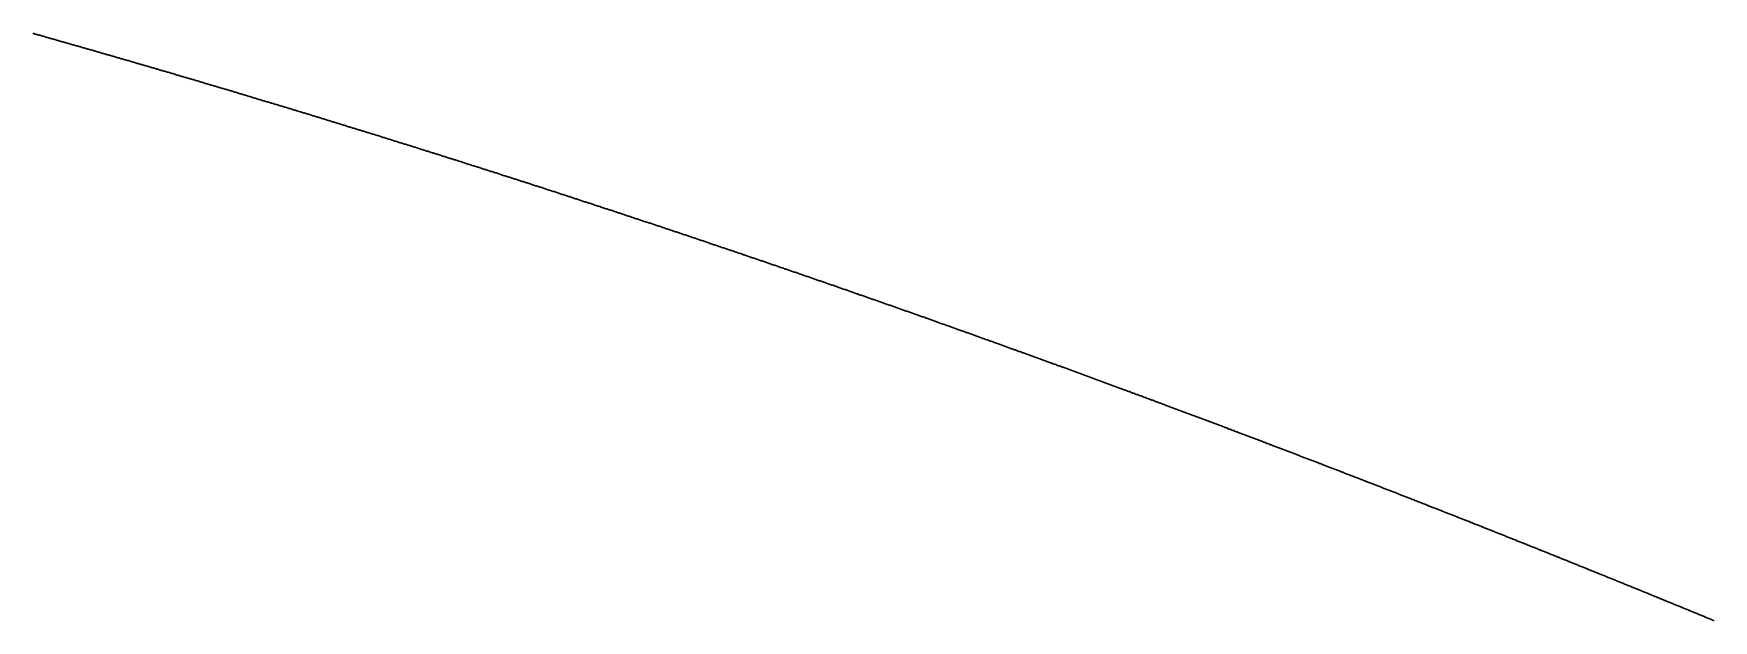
# Model space of a CAD drawing. Header units: metres. Extents: x 0 to 360, y 0 to 49.
# Drawn here: x 236.26 to 247.5, y 42.3 to 46.23 of the extents above; entities that cross this region are included whole.
import ezdxf

# ---------------------------------------------------------------- set-up
doc = ezdxf.new("R2010")
doc.units = ezdxf.units.M

msp = doc.modelspace()

# ---------------------------------------------------------------- linework, layer by layer
for p in [(236.257, 46.228), (236.263, 46.227), (236.269, 46.225), (236.275, 46.223), (236.281, 46.222), (236.287, 46.22), (236.293, 46.218), (236.299, 46.217), (236.305, 46.215), (236.311, 46.213), (236.317, 46.212), (236.323, 46.21), (236.328, 46.208), (236.334, 46.206), (236.34, 46.205), (236.346, 46.203), (236.352, 46.201), (236.358, 46.2), (236.364, 46.198), (236.37, 46.196), (236.376, 46.195), (236.382, 46.193), (236.388, 46.191), (236.394, 46.19), (236.4, 46.188), (236.406, 46.186), (236.411, 46.185), (236.417, 46.183), (236.423, 46.181), (236.429, 46.18), (236.435, 46.178), (236.441, 46.176), (236.447, 46.174), (236.453, 46.173), (236.459, 46.171), (236.465, 46.169), (236.471, 46.168), (236.477, 46.166), (236.483, 46.164), (236.489, 46.163), (236.494, 46.161), (236.5, 46.159), (236.506, 46.158), (236.512, 46.156), (236.518, 46.154), (236.524, 46.152), (236.53, 46.151), (236.536, 46.149), (236.542, 46.147), (236.548, 46.146), (236.554, 46.144), (236.56, 46.142), (236.566, 46.141), (236.572, 46.139), (236.578, 46.137), (236.583, 46.136), (236.589, 46.134), (236.595, 46.132), (236.601, 46.13), (236.607, 46.129), (236.613, 46.127), (236.619, 46.125), (236.625, 46.124), (236.631, 46.122), (236.637, 46.12), (236.643, 46.119), (236.649, 46.117), (236.655, 46.115), (236.661, 46.113), (236.666, 46.112), (236.672, 46.11), (236.678, 46.108), (236.684, 46.107), (236.69, 46.105), (236.696, 46.103), (236.702, 46.101), (236.708, 46.1), (236.714, 46.098), (236.72, 46.096), (236.726, 46.095), (236.732, 46.093), (236.738, 46.091), (236.744, 46.089), (236.75, 46.088), (236.755, 46.086), (236.761, 46.084), (236.767, 46.083), (236.773, 46.081), (236.779, 46.079), (236.785, 46.077), (236.791, 46.076), (236.797, 46.074), (236.803, 46.072), (236.809, 46.071), (236.815, 46.069), (236.821, 46.067), (236.827, 46.065), (236.833, 46.064), (236.839, 46.062), (236.844, 46.06), (236.85, 46.059), (236.856, 46.057), (236.862, 46.055), (236.868, 46.053), (236.874, 46.052), (236.88, 46.05), (236.886, 46.048), (236.892, 46.047), (236.898, 46.045), (236.904, 46.043), (236.91, 46.041), (236.916, 46.04), (236.922, 46.038), (236.928, 46.036), (236.933, 46.034), (236.939, 46.033), (236.945, 46.031), (236.951, 46.029), (236.957, 46.028), (236.963, 46.026), (236.969, 46.024), (236.975, 46.022), (236.981, 46.021), (236.987, 46.019), (236.993, 46.017), (236.999, 46.015), (237.005, 46.014), (237.011, 46.012), (237.017, 46.01), (237.022, 46.009), (237.028, 46.007), (237.034, 46.005), (237.04, 46.003), (237.046, 46.002), (237.052, 46), (237.058, 45.998), (237.064, 45.996), (237.07, 45.995), (237.076, 45.993), (237.082, 45.991), (237.088, 45.989), (237.094, 45.988), (237.1, 45.986), (237.106, 45.984), (237.111, 45.982), (237.117, 45.981), (237.123, 45.979), (237.129, 45.977), (237.135, 45.976), (237.141, 45.974), (237.147, 45.972), (237.153, 45.97), (237.159, 45.969), (237.165, 45.967), (237.171, 45.965), (237.177, 45.963), (237.183, 45.962), (237.189, 45.96), (237.195, 45.958), (237.201, 45.956), (237.206, 45.955), (237.212, 45.953), (237.218, 45.951), (237.224, 45.949), (237.23, 45.948), (237.236, 45.946), (237.242, 45.944), (237.248, 45.942), (237.254, 45.941), (237.26, 45.939), (237.266, 45.937), (237.272, 45.935), (237.278, 45.934), (237.284, 45.932), (237.29, 45.93), (237.296, 45.928), (237.301, 45.927), (237.307, 45.925), (237.313, 45.923), (237.319, 45.921), (237.325, 45.92), (237.331, 45.918), (237.337, 45.916), (237.343, 45.914), (237.349, 45.913), (237.355, 45.911), (237.361, 45.909), (237.367, 45.907), (237.373, 45.906), (237.379, 45.904), (237.385, 45.902), (237.391, 45.9), (237.396, 45.898), (237.402, 45.897), (237.408, 45.895), (237.414, 45.893), (237.42, 45.891), (237.426, 45.89), (237.432, 45.888), (237.438, 45.886), (237.444, 45.884), (237.45, 45.883), (237.456, 45.881), (237.462, 45.879), (237.468, 45.877), (237.474, 45.876), (237.48, 45.874), (237.486, 45.872), (237.492, 45.87), (237.497, 45.868), (237.503, 45.867), (237.509, 45.865), (237.515, 45.863), (237.521, 45.861), (237.527, 45.86), (237.533, 45.858), (237.539, 45.856), (237.545, 45.854), (237.551, 45.853), (237.557, 45.851), (237.563, 45.849), (237.569, 45.847), (237.575, 45.845), (237.581, 45.844), (237.587, 45.842), (237.592, 45.84), (237.598, 45.838), (237.604, 45.837), (237.61, 45.835), (237.616, 45.833), (237.622, 45.831), (237.628, 45.829), (237.634, 45.828), (237.64, 45.826), (237.646, 45.824), (237.652, 45.822), (237.658, 45.821), (237.664, 45.819), (237.67, 45.817), (237.676, 45.815), (237.682, 45.813), (237.688, 45.812), (237.693, 45.81), (237.699, 45.808), (237.705, 45.806), (237.711, 45.805), (237.717, 45.803), (237.723, 45.801), (237.729, 45.799), (237.735, 45.797), (237.741, 45.796), (237.747, 45.794), (237.753, 45.792), (237.759, 45.79), (237.765, 45.788), (237.771, 45.787), (237.777, 45.785), (237.783, 45.783), (237.789, 45.781), (237.794, 45.779), (237.8, 45.778), (237.806, 45.776), (237.812, 45.774), (237.818, 45.772), (237.824, 45.771), (237.83, 45.769), (237.836, 45.767), (237.842, 45.765), (237.848, 45.763), (237.854, 45.762), (237.86, 45.76), (237.866, 45.758), (237.872, 45.756), (237.878, 45.754), (237.884, 45.753), (237.89, 45.751), (237.896, 45.749), (237.901, 45.747), (237.907, 45.745), (237.913, 45.744), (237.919, 45.742), (237.925, 45.74), (237.931, 45.738), (237.937, 45.736), (237.943, 45.735), (237.949, 45.733), (237.955, 45.731), (237.961, 45.729), (237.967, 45.727), (237.973, 45.726), (237.979, 45.724), (237.985, 45.722), (237.991, 45.72), (237.997, 45.718), (238.003, 45.716), (238.008, 45.715), (238.014, 45.713), (238.02, 45.711), (238.026, 45.709), (238.032, 45.707), (238.038, 45.706), (238.044, 45.704), (238.05, 45.702), (238.056, 45.7), (238.062, 45.698), (238.068, 45.697), (238.074, 45.695), (238.08, 45.693), (238.086, 45.691), (238.092, 45.689), (238.098, 45.688), (238.104, 45.686), (238.11, 45.684), (238.115, 45.682), (238.121, 45.68), (238.127, 45.678), (238.133, 45.677), (238.139, 45.675), (238.145, 45.673), (238.151, 45.671), (238.157, 45.669), (238.163, 45.668), (238.169, 45.666), (238.175, 45.664), (238.181, 45.662), (238.187, 45.66), (238.193, 45.658), (238.199, 45.657), (238.205, 45.655), (238.211, 45.653), (238.217, 45.651), (238.223, 45.649), (238.228, 45.647), (238.234, 45.646), (238.24, 45.644), (238.246, 45.642), (238.252, 45.64), (238.258, 45.638), (238.264, 45.637), (238.27, 45.635), (238.276, 45.633), (238.282, 45.631), (238.288, 45.629), (238.294, 45.627), (238.3, 45.626), (238.306, 45.624), (238.312, 45.622), (238.318, 45.62), (238.324, 45.618), (238.33, 45.616), (238.336, 45.615), (238.342, 45.613), (238.347, 45.611), (238.353, 45.609), (238.359, 45.607), (238.365, 45.605), (238.371, 45.604), (238.377, 45.602), (238.383, 45.6), (238.389, 45.598), (238.395, 45.596), (238.401, 45.594), (238.407, 45.593), (238.413, 45.591), (238.419, 45.589), (238.425, 45.587), (238.431, 45.585), (238.437, 45.583), (238.443, 45.582), (238.449, 45.58), (238.455, 45.578), (238.46, 45.576), (238.466, 45.574), (238.472, 45.572), (238.478, 45.57), (238.484, 45.569), (238.49, 45.567), (238.496, 45.565), (238.502, 45.563), (238.508, 45.561), (238.514, 45.559), (238.52, 45.558), (238.526, 45.556), (238.532, 45.554), (238.538, 45.552), (238.544, 45.55), (238.55, 45.548), (238.556, 45.546), (238.562, 45.545), (238.568, 45.543), (238.574, 45.541), (238.58, 45.539), (238.585, 45.537), (238.591, 45.535), (238.597, 45.533), (238.603, 45.532), (238.609, 45.53), (238.615, 45.528), (238.621, 45.526), (238.627, 45.524), (238.633, 45.522), (238.639, 45.521), (238.645, 45.519), (238.651, 45.517), (238.657, 45.515), (238.663, 45.513), (238.669, 45.511), (238.675, 45.509), (238.681, 45.508), (238.687, 45.506), (238.693, 45.504), (238.699, 45.502), (238.705, 45.5), (238.71, 45.498), (238.716, 45.496), (238.722, 45.494), (238.728, 45.493), (238.734, 45.491), (238.74, 45.489), (238.746, 45.487), (238.752, 45.485), (238.758, 45.483), (238.764, 45.481), (238.77, 45.48), (238.776, 45.478), (238.782, 45.476), (238.788, 45.474), (238.794, 45.472), (238.8, 45.47), (238.806, 45.468), (238.812, 45.467), (238.818, 45.465), (238.824, 45.463), (238.83, 45.461), (238.835, 45.459), (238.841, 45.457), (238.847, 45.455), (238.853, 45.453), (238.859, 45.452), (238.865, 45.45), (238.871, 45.448), (238.877, 45.446), (238.883, 45.444), (238.889, 45.442), (238.895, 45.44), (238.901, 45.438), (238.907, 45.437), (238.913, 45.435), (238.919, 45.433), (238.925, 45.431), (238.931, 45.429), (238.937, 45.427), (238.943, 45.425), (238.949, 45.423), (238.955, 45.422), (238.961, 45.42), (238.966, 45.418), (238.972, 45.416), (238.978, 45.414), (238.984, 45.412), (238.99, 45.41), (238.996, 45.408), (239.002, 45.406), (239.008, 45.405), (239.014, 45.403), (239.02, 45.401), (239.026, 45.399), (239.032, 45.397), (239.038, 45.395), (239.044, 45.393), (239.05, 45.391), (239.056, 45.39), (239.062, 45.388), (239.068, 45.386), (239.074, 45.384), (239.08, 45.382), (239.086, 45.38), (239.092, 45.378), (239.098, 45.376), (239.103, 45.374), (239.109, 45.373), (239.115, 45.371), (239.121, 45.369), (239.127, 45.367), (239.133, 45.365), (239.139, 45.363), (239.145, 45.361), (239.151, 45.359), (239.157, 45.357), (239.163, 45.355), (239.169, 45.354), (239.175, 45.352), (239.181, 45.35), (239.187, 45.348), (239.193, 45.346), (239.199, 45.344), (239.205, 45.342), (239.211, 45.34), (239.217, 45.338), (239.223, 45.337), (239.229, 45.335), (239.235, 45.333), (239.24, 45.331), (239.246, 45.329), (239.252, 45.327), (239.258, 45.325), (239.264, 45.323), (239.27, 45.321), (239.276, 45.319), (239.282, 45.318), (239.288, 45.316), (239.294, 45.314), (239.3, 45.312), (239.306, 45.31), (239.312, 45.308), (239.318, 45.306), (239.324, 45.304), (239.33, 45.302), (239.336, 45.3), (239.342, 45.298), (239.348, 45.297), (239.354, 45.295), (239.36, 45.293), (239.366, 45.291), (239.372, 45.289), (239.378, 45.287), (239.384, 45.285), (239.389, 45.283), (239.395, 45.281), (239.401, 45.279), (239.407, 45.277), (239.413, 45.276), (239.419, 45.274), (239.425, 45.272), (239.431, 45.27), (239.437, 45.268), (239.443, 45.266), (239.449, 45.264), (239.455, 45.262), (239.461, 45.26), (239.467, 45.258), (239.473, 45.256), (239.479, 45.254), (239.485, 45.253), (239.491, 45.251), (239.497, 45.249), (239.503, 45.247), (239.509, 45.245), (239.515, 45.243), (239.521, 45.241), (239.527, 45.239), (239.533, 45.237), (239.538, 45.235), (239.544, 45.233), (239.55, 45.231), (239.556, 45.229), (239.562, 45.228), (239.568, 45.226), (239.574, 45.224), (239.58, 45.222), (239.586, 45.22), (239.592, 45.218), (239.598, 45.216), (239.604, 45.214), (239.61, 45.212), (239.616, 45.21), (239.622, 45.208), (239.628, 45.206), (239.634, 45.204), (239.64, 45.202), (239.646, 45.201), (239.652, 45.199), (239.658, 45.197), (239.664, 45.195), (239.67, 45.193), (239.676, 45.191), (239.682, 45.189), (239.688, 45.187), (239.694, 45.185), (239.699, 45.183), (239.705, 45.181), (239.711, 45.179), (239.717, 45.177), (239.723, 45.175), (239.729, 45.173), (239.735, 45.171), (239.741, 45.17), (239.747, 45.168), (239.753, 45.166), (239.759, 45.164), (239.765, 45.162), (239.771, 45.16), (239.777, 45.158), (239.783, 45.156), (239.789, 45.154), (239.795, 45.152), (239.801, 45.15), (239.807, 45.148), (239.813, 45.146), (239.819, 45.144), (239.825, 45.142), (239.831, 45.14), (239.837, 45.138), (239.843, 45.137), (239.849, 45.135), (239.855, 45.133), (239.861, 45.131), (239.867, 45.129), (239.872, 45.127), (239.878, 45.125), (239.884, 45.123), (239.89, 45.121), (239.896, 45.119), (239.902, 45.117), (239.908, 45.115), (239.914, 45.113), (239.92, 45.111), (239.926, 45.109), (239.932, 45.107), (239.938, 45.105), (239.944, 45.103), (239.95, 45.101), (239.956, 45.099), (239.962, 45.098), (239.968, 45.096), (239.974, 45.094), (239.98, 45.092), (239.986, 45.09), (239.992, 45.088), (239.998, 45.086), (240.004, 45.084), (240.01, 45.082), (240.016, 45.08), (240.022, 45.078), (240.028, 45.076), (240.034, 45.074), (240.04, 45.072), (240.046, 45.07), (240.051, 45.068), (240.057, 45.066), (240.063, 45.064), (240.069, 45.062), (240.075, 45.06), (240.081, 45.058), (240.087, 45.056), (240.093, 45.054), (240.099, 45.052), (240.105, 45.05), (240.111, 45.048), (240.117, 45.047), (240.123, 45.045), (240.129, 45.043), (240.135, 45.041), (240.141, 45.039), (240.147, 45.037), (240.153, 45.035), (240.159, 45.033), (240.165, 45.031), (240.171, 45.029), (240.177, 45.027), (240.183, 45.025), (240.189, 45.023), (240.195, 45.021), (240.201, 45.019), (240.207, 45.017), (240.213, 45.015), (240.219, 45.013), (240.225, 45.011), (240.231, 45.009), (240.237, 45.007), (240.243, 45.005), (240.248, 45.003), (240.254, 45.001), (240.26, 44.999), (240.266, 44.997), (240.272, 44.995), (240.278, 44.993), (240.284, 44.991), (240.29, 44.989), (240.296, 44.987), (240.302, 44.985), (240.308, 44.983), (240.314, 44.981), (240.32, 44.979), (240.326, 44.977), (240.332, 44.975), (240.338, 44.973), (240.344, 44.971), (240.35, 44.969), (240.356, 44.967), (240.362, 44.966), (240.368, 44.964), (240.374, 44.962), (240.38, 44.96), (240.386, 44.958), (240.392, 44.956), (240.398, 44.954), (240.404, 44.952), (240.41, 44.95), (240.416, 44.948), (240.422, 44.946), (240.428, 44.944), (240.434, 44.942), (240.44, 44.94), (240.446, 44.938), (240.452, 44.936), (240.457, 44.934), (240.463, 44.932), (240.469, 44.93), (240.475, 44.928), (240.481, 44.926), (240.487, 44.924), (240.493, 44.922), (240.499, 44.92), (240.505, 44.918), (240.511, 44.916), (240.517, 44.914), (240.523, 44.912), (240.529, 44.91), (240.535, 44.908), (240.541, 44.906), (240.547, 44.904), (240.553, 44.902), (240.559, 44.9), (240.565, 44.898), (240.571, 44.896), (240.577, 44.894), (240.583, 44.892), (240.589, 44.89), (240.595, 44.888), (240.601, 44.886), (240.607, 44.884), (240.613, 44.882), (240.619, 44.88), (240.625, 44.878), (240.631, 44.876), (240.637, 44.874), (240.643, 44.872), (240.649, 44.87), (240.655, 44.868), (240.661, 44.866), (240.667, 44.864), (240.673, 44.862), (240.679, 44.86), (240.684, 44.858), (240.69, 44.856), (240.696, 44.854), (240.702, 44.852), (240.708, 44.85), (240.714, 44.848), (240.72, 44.846), (240.726, 44.844), (240.732, 44.842), (240.738, 44.84), (240.744, 44.838), (240.75, 44.836), (240.756, 44.834), (240.762, 44.831), (240.768, 44.829), (240.774, 44.827), (240.78, 44.825), (240.786, 44.823), (240.792, 44.821), (240.798, 44.819), (240.804, 44.817), (240.81, 44.815), (240.816, 44.813), (240.822, 44.811), (240.828, 44.809), (240.834, 44.807), (240.84, 44.805), (240.846, 44.803), (240.852, 44.801), (240.858, 44.799), (240.864, 44.797), (240.87, 44.795), (240.876, 44.793), (240.882, 44.791), (240.888, 44.789), (240.894, 44.787), (240.9, 44.785), (240.906, 44.783), (240.912, 44.781), (240.918, 44.779), (240.924, 44.777), (240.93, 44.775), (240.936, 44.773), (240.941, 44.771), (240.947, 44.769), (240.953, 44.767), (240.959, 44.765), (240.965, 44.763), (240.971, 44.761), (240.977, 44.759), (240.983, 44.757), (240.989, 44.755), (240.995, 44.753), (241.001, 44.751), (241.007, 44.748), (241.013, 44.746), (241.019, 44.744), (241.025, 44.742), (241.031, 44.74), (241.037, 44.738), (241.043, 44.736), (241.049, 44.734), (241.055, 44.732), (241.061, 44.73), (241.067, 44.728), (241.073, 44.726), (241.079, 44.724), (241.085, 44.722), (241.091, 44.72), (241.097, 44.718), (241.103, 44.716), (241.109, 44.714), (241.115, 44.712), (241.121, 44.71), (241.127, 44.708), (241.133, 44.706), (241.139, 44.704), (241.145, 44.702), (241.151, 44.7), (241.157, 44.698), (241.163, 44.695), (241.169, 44.693), (241.175, 44.691), (241.181, 44.689), (241.187, 44.687), (241.193, 44.685), (241.199, 44.683), (241.205, 44.681), (241.211, 44.679), (241.217, 44.677), (241.223, 44.675), (241.229, 44.673), (241.235, 44.671), (241.24, 44.669), (241.246, 44.667), (241.252, 44.665), (241.258, 44.663), (241.264, 44.661), (241.27, 44.659), (241.276, 44.657), (241.282, 44.654), (241.288, 44.652), (241.294, 44.65), (241.3, 44.648), (241.306, 44.646), (241.312, 44.644), (241.318, 44.642), (241.324, 44.64), (241.33, 44.638), (241.336, 44.636), (241.342, 44.634), (241.348, 44.632), (241.354, 44.63), (241.36, 44.628), (241.366, 44.626), (241.372, 44.624), (241.378, 44.622), (241.384, 44.619), (241.39, 44.617), (241.396, 44.615), (241.402, 44.613), (241.408, 44.611), (241.414, 44.609), (241.42, 44.607), (241.426, 44.605), (241.432, 44.603), (241.438, 44.601), (241.444, 44.599), (241.45, 44.597), (241.456, 44.595), (241.462, 44.593), (241.468, 44.591), (241.474, 44.589), (241.48, 44.586), (241.486, 44.584), (241.492, 44.582), (241.498, 44.58), (241.504, 44.578), (241.51, 44.576), (241.516, 44.574), (241.522, 44.572), (241.528, 44.57), (241.534, 44.568), (241.54, 44.566), (241.546, 44.564), (241.552, 44.562), (241.558, 44.56), (241.564, 44.557), (241.57, 44.555), (241.576, 44.553), (241.582, 44.551), (241.588, 44.549), (241.594, 44.547), (241.6, 44.545), (241.606, 44.543), (241.612, 44.541), (241.618, 44.539), (241.624, 44.537), (241.63, 44.535), (241.635, 44.533), (241.641, 44.53), (241.647, 44.528), (241.653, 44.526), (241.659, 44.524), (241.665, 44.522), (241.671, 44.52), (241.677, 44.518), (241.683, 44.516), (241.689, 44.514), (241.695, 44.512), (241.701, 44.51), (241.707, 44.508), (241.713, 44.505), (241.719, 44.503), (241.725, 44.501), (241.731, 44.499), (241.737, 44.497), (241.743, 44.495), (241.749, 44.493), (241.755, 44.491), (241.761, 44.489), (241.767, 44.487), (241.773, 44.485), (241.779, 44.482), (241.785, 44.48), (241.791, 44.478), (241.797, 44.476), (241.803, 44.474), (241.809, 44.472), (241.815, 44.47), (241.821, 44.468), (241.827, 44.466), (241.833, 44.464), (241.839, 44.462), (241.845, 44.459), (241.851, 44.457), (241.857, 44.455), (241.863, 44.453), (241.869, 44.451), (241.875, 44.449), (241.881, 44.447), (241.887, 44.445), (241.893, 44.443), (241.899, 44.441), (241.905, 44.438), (241.911, 44.436), (241.917, 44.434), (241.923, 44.432), (241.929, 44.43), (241.935, 44.428), (241.941, 44.426), (241.947, 44.424), (241.953, 44.422), (241.959, 44.42), (241.965, 44.417), (241.971, 44.415), (241.977, 44.413), (241.983, 44.411), (241.989, 44.409), (241.995, 44.407), (242.001, 44.405), (242.007, 44.403), (242.013, 44.401), (242.019, 44.398), (242.025, 44.396), (242.031, 44.394), (242.037, 44.392), (242.043, 44.39), (242.049, 44.388), (242.055, 44.386), (242.061, 44.384), (242.067, 44.382), (242.073, 44.379), (242.079, 44.377), (242.085, 44.375), (242.091, 44.373), (242.097, 44.371), (242.103, 44.369), (242.109, 44.367), (242.115, 44.365), (242.121, 44.363), (242.127, 44.36), (242.133, 44.358), (242.139, 44.356), (242.145, 44.354), (242.151, 44.352), (242.157, 44.35), (242.163, 44.348), (242.169, 44.346), (242.175, 44.343), (242.181, 44.341), (242.187, 44.339), (242.193, 44.337), (242.199, 44.335), (242.205, 44.333), (242.211, 44.331), (242.217, 44.329), (242.223, 44.327), (242.229, 44.324), (242.235, 44.322), (242.241, 44.32), (242.247, 44.318), (242.253, 44.316), (242.259, 44.314), (242.265, 44.312), (242.271, 44.309), (242.277, 44.307), (242.283, 44.305), (242.289, 44.303), (242.295, 44.301), (242.301, 44.299), (242.307, 44.297), (242.313, 44.295), (242.319, 44.292), (242.325, 44.29), (242.33, 44.288), (242.336, 44.286), (242.342, 44.284), (242.348, 44.282), (242.354, 44.28), (242.36, 44.278), (242.366, 44.275), (242.372, 44.273), (242.378, 44.271), (242.384, 44.269), (242.39, 44.267), (242.396, 44.265), (242.402, 44.263), (242.408, 44.26), (242.414, 44.258), (242.42, 44.256), (242.426, 44.254), (242.432, 44.252), (242.438, 44.25), (242.444, 44.248), (242.45, 44.245), (242.456, 44.243), (242.462, 44.241), (242.468, 44.239), (242.474, 44.237), (242.48, 44.235), (242.486, 44.233), (242.492, 44.23), (242.498, 44.228), (242.504, 44.226), (242.51, 44.224), (242.516, 44.222), (242.522, 44.22), (242.528, 44.218), (242.534, 44.215), (242.54, 44.213), (242.546, 44.211), (242.552, 44.209), (242.558, 44.207), (242.564, 44.205), (242.57, 44.203), (242.576, 44.2), (242.582, 44.198), (242.588, 44.196), (242.594, 44.194), (242.6, 44.192), (242.606, 44.19), (242.612, 44.188), (242.618, 44.185), (242.624, 44.183), (242.63, 44.181), (242.636, 44.179), (242.642, 44.177), (242.648, 44.175), (242.654, 44.172), (242.66, 44.17), (242.666, 44.168), (242.672, 44.166), (242.678, 44.164), (242.684, 44.162), (242.69, 44.159), (242.696, 44.157), (242.702, 44.155), (242.708, 44.153), (242.714, 44.151), (242.72, 44.149), (242.726, 44.147), (242.732, 44.144), (242.738, 44.142), (242.744, 44.14), (242.75, 44.138), (242.756, 44.136), (242.762, 44.134), (242.768, 44.131), (242.774, 44.129), (242.78, 44.127), (242.786, 44.125), (242.792, 44.123), (242.798, 44.121), (242.804, 44.118), (242.81, 44.116), (242.816, 44.114), (242.822, 44.112), (242.828, 44.11), (242.834, 44.108), (242.84, 44.105), (242.846, 44.103), (242.852, 44.101), (242.858, 44.099), (242.864, 44.097), (242.87, 44.095), (242.876, 44.092), (242.882, 44.09), (242.888, 44.088), (242.894, 44.086), (242.9, 44.084), (242.906, 44.081), (242.912, 44.079), (242.918, 44.077), (242.924, 44.075), (242.93, 44.073), (242.936, 44.071), (242.942, 44.068), (242.948, 44.066), (242.954, 44.064), (242.96, 44.062), (242.966, 44.06), (242.973, 44.058), (242.979, 44.055), (242.985, 44.053), (242.991, 44.051), (242.997, 44.049), (243.003, 44.047), (243.009, 44.044), (243.015, 44.042), (243.021, 44.04), (243.027, 44.038), (243.033, 44.036), (243.039, 44.034), (243.045, 44.031), (243.051, 44.029), (243.057, 44.027), (243.063, 44.025), (243.069, 44.023), (243.075, 44.02), (243.081, 44.018), (243.087, 44.016), (243.093, 44.014), (243.099, 44.012), (243.105, 44.009), (243.111, 44.007), (243.117, 44.005), (243.123, 44.003), (243.129, 44.001), (243.135, 43.999), (243.141, 43.996), (243.147, 43.994), (243.153, 43.992), (243.159, 43.99), (243.165, 43.988), (243.171, 43.985), (243.177, 43.983), (243.183, 43.981), (243.189, 43.979), (243.195, 43.977), (243.201, 43.974), (243.207, 43.972), (243.213, 43.97), (243.219, 43.968), (243.225, 43.966), (243.231, 43.963), (243.237, 43.961), (243.243, 43.959), (243.249, 43.957), (243.255, 43.955), (243.261, 43.952), (243.267, 43.95), (243.273, 43.948), (243.279, 43.946), (243.285, 43.944), (243.291, 43.941), (243.297, 43.939), (243.303, 43.937), (243.309, 43.935), (243.315, 43.933), (243.321, 43.93), (243.327, 43.928), (243.333, 43.926), (243.339, 43.924), (243.345, 43.922), (243.351, 43.919), (243.357, 43.917), (243.363, 43.915), (243.369, 43.913), (243.375, 43.911), (243.381, 43.908), (243.387, 43.906), (243.393, 43.904), (243.399, 43.902), (243.405, 43.899), (243.411, 43.897), (243.417, 43.895), (243.423, 43.893), (243.429, 43.891), (243.435, 43.888), (243.441, 43.886), (243.447, 43.884), (243.453, 43.882), (243.459, 43.88), (243.465, 43.877), (243.471, 43.875), (243.477, 43.873), (243.483, 43.871), (243.489, 43.868), (243.495, 43.866), (243.501, 43.864), (243.507, 43.862), (243.513, 43.86), (243.519, 43.857), (243.525, 43.855), (243.531, 43.853), (243.537, 43.851), (243.543, 43.849), (243.549, 43.846), (243.555, 43.844), (243.561, 43.842), (243.567, 43.84), (243.573, 43.837), (243.579, 43.835), (243.585, 43.833), (243.591, 43.831), (243.597, 43.829), (243.603, 43.826), (243.609, 43.824), (243.615, 43.822), (243.621, 43.82), (243.627, 43.817), (243.633, 43.815), (243.639, 43.813), (243.646, 43.811), (243.652, 43.808), (243.658, 43.806), (243.664, 43.804), (243.67, 43.802), (243.676, 43.8), (243.682, 43.797), (243.688, 43.795), (243.694, 43.793), (243.7, 43.791), (243.706, 43.788), (243.712, 43.786), (243.718, 43.784), (243.724, 43.782), (243.73, 43.779), (243.736, 43.777), (243.742, 43.775), (243.748, 43.773), (243.754, 43.771), (243.76, 43.768), (243.766, 43.766), (243.772, 43.764), (243.778, 43.762), (243.784, 43.759), (243.79, 43.757), (243.796, 43.755), (243.802, 43.753), (243.808, 43.75), (243.814, 43.748), (243.82, 43.746), (243.826, 43.744), (243.832, 43.741), (243.838, 43.739), (243.844, 43.737), (243.85, 43.735), (243.856, 43.732), (243.862, 43.73), (243.868, 43.728), (243.874, 43.726), (243.88, 43.723), (243.886, 43.721), (243.892, 43.719), (243.898, 43.717), (243.904, 43.714), (243.91, 43.712), (243.916, 43.71), (243.922, 43.708), (243.928, 43.705), (243.934, 43.703), (243.94, 43.701), (243.946, 43.699), (243.952, 43.696), (243.958, 43.694), (243.964, 43.692), (243.97, 43.69), (243.976, 43.687), (243.982, 43.685), (243.988, 43.683), (243.994, 43.681), (244, 43.678), (244.006, 43.676), (244.012, 43.674), (244.018, 43.672), (244.024, 43.669), (244.031, 43.667), (244.037, 43.665), (244.043, 43.663), (244.049, 43.66), (244.055, 43.658), (244.061, 43.656), (244.067, 43.654), (244.073, 43.651), (244.079, 43.649), (244.085, 43.647), (244.091, 43.645), (244.097, 43.642), (244.103, 43.64), (244.109, 43.638), (244.115, 43.636), (244.121, 43.633), (244.127, 43.631), (244.133, 43.629), (244.139, 43.626), (244.145, 43.624), (244.151, 43.622), (244.157, 43.62), (244.163, 43.617), (244.169, 43.615), (244.175, 43.613), (244.181, 43.611), (244.187, 43.608), (244.193, 43.606), (244.199, 43.604), (244.205, 43.602), (244.211, 43.599), (244.217, 43.597), (244.223, 43.595), (244.229, 43.592), (244.235, 43.59), (244.241, 43.588), (244.247, 43.586), (244.253, 43.583), (244.259, 43.581), (244.265, 43.579), (244.271, 43.577), (244.277, 43.574), (244.283, 43.572), (244.289, 43.57), (244.295, 43.567), (244.301, 43.565), (244.307, 43.563), (244.313, 43.561), (244.32, 43.558), (244.326, 43.556), (244.332, 43.554), (244.338, 43.551), (244.344, 43.549), (244.35, 43.547), (244.356, 43.545), (244.362, 43.542), (244.368, 43.54), (244.374, 43.538), (244.38, 43.536), (244.386, 43.533), (244.392, 43.531), (244.398, 43.529), (244.404, 43.526), (244.41, 43.524), (244.416, 43.522), (244.422, 43.52), (244.428, 43.517), (244.434, 43.515), (244.44, 43.513), (244.446, 43.51), (244.452, 43.508), (244.458, 43.506), (244.464, 43.504), (244.47, 43.501), (244.476, 43.499), (244.482, 43.497), (244.488, 43.494), (244.494, 43.492), (244.5, 43.49), (244.506, 43.487), (244.512, 43.485), (244.518, 43.483), (244.524, 43.481), (244.53, 43.478), (244.536, 43.476), (244.542, 43.474), (244.548, 43.471), (244.554, 43.469), (244.56, 43.467), (244.567, 43.465), (244.573, 43.462), (244.579, 43.46), (244.585, 43.458), (244.591, 43.455), (244.597, 43.453), (244.603, 43.451), (244.609, 43.448), (244.615, 43.446), (244.621, 43.444), (244.627, 43.442), (244.633, 43.439), (244.639, 43.437), (244.645, 43.435), (244.651, 43.432), (244.657, 43.43), (244.663, 43.428), (244.669, 43.425), (244.675, 43.423), (244.681, 43.421), (244.687, 43.419), (244.693, 43.416), (244.699, 43.414), (244.705, 43.412), (244.711, 43.409), (244.717, 43.407), (244.723, 43.405), (244.729, 43.402), (244.735, 43.4), (244.741, 43.398), (244.747, 43.395), (244.753, 43.393), (244.759, 43.391), (244.765, 43.389), (244.771, 43.386), (244.777, 43.384), (244.784, 43.382), (244.79, 43.379), (244.796, 43.377), (244.802, 43.375), (244.808, 43.372), (244.814, 43.37), (244.82, 43.368), (244.826, 43.365), (244.832, 43.363), (244.838, 43.361), (244.844, 43.358), (244.85, 43.356), (244.856, 43.354), (244.862, 43.351), (244.868, 43.349), (244.874, 43.347), (244.88, 43.345), (244.886, 43.342), (244.892, 43.34), (244.898, 43.338), (244.904, 43.335), (244.91, 43.333), (244.916, 43.331), (244.922, 43.328), (244.928, 43.326), (244.934, 43.324), (244.94, 43.321), (244.946, 43.319), (244.952, 43.317), (244.958, 43.314), (244.964, 43.312), (244.97, 43.31), (244.977, 43.307), (244.983, 43.305), (244.989, 43.303), (244.995, 43.3), (245.001, 43.298), (245.007, 43.296), (245.013, 43.293), (245.019, 43.291), (245.025, 43.289), (245.031, 43.286), (245.037, 43.284), (245.043, 43.282), (245.049, 43.279), (245.055, 43.277), (245.061, 43.275), (245.067, 43.272), (245.073, 43.27), (245.079, 43.268), (245.085, 43.265), (245.091, 43.263), (245.097, 43.261), (245.103, 43.258), (245.109, 43.256), (245.115, 43.254), (245.121, 43.251), (245.127, 43.249), (245.133, 43.247), (245.139, 43.244), (245.145, 43.242), (245.151, 43.24), (245.158, 43.237), (245.164, 43.235), (245.17, 43.233), (245.176, 43.23), (245.182, 43.228), (245.188, 43.226), (245.194, 43.223), (245.2, 43.221), (245.206, 43.219), (245.212, 43.216), (245.218, 43.214), (245.224, 43.212), (245.23, 43.209), (245.236, 43.207), (245.242, 43.205), (245.248, 43.202), (245.254, 43.2), (245.26, 43.198), (245.266, 43.195), (245.272, 43.193), (245.278, 43.191), (245.284, 43.188), (245.29, 43.186), (245.296, 43.183), (245.302, 43.181), (245.308, 43.179), (245.314, 43.176), (245.32, 43.174), (245.327, 43.172), (245.333, 43.169), (245.339, 43.167), (245.345, 43.165), (245.351, 43.162), (245.357, 43.16), (245.363, 43.158), (245.369, 43.155), (245.375, 43.153), (245.381, 43.151), (245.387, 43.148), (245.393, 43.146), (245.399, 43.143), (245.405, 43.141), (245.411, 43.139), (245.417, 43.136), (245.423, 43.134), (245.429, 43.132), (245.435, 43.129), (245.441, 43.127), (245.447, 43.125), (245.453, 43.122), (245.459, 43.12), (245.465, 43.118), (245.471, 43.115), (245.477, 43.113), (245.483, 43.11), (245.49, 43.108), (245.496, 43.106), (245.502, 43.103), (245.508, 43.101), (245.514, 43.099), (245.52, 43.096), (245.526, 43.094), (245.532, 43.092), (245.538, 43.089), (245.544, 43.087), (245.55, 43.084), (245.556, 43.082), (245.562, 43.08), (245.568, 43.077), (245.574, 43.075), (245.58, 43.073), (245.586, 43.07), (245.592, 43.068), (245.598, 43.065), (245.604, 43.063), (245.61, 43.061), (245.616, 43.058), (245.622, 43.056), (245.628, 43.054), (245.635, 43.051), (245.641, 43.049), (245.647, 43.047), (245.653, 43.044), (245.659, 43.042), (245.665, 43.039), (245.671, 43.037), (245.677, 43.035), (245.683, 43.032), (245.689, 43.03), (245.695, 43.027), (245.701, 43.025), (245.707, 43.023), (245.713, 43.02), (245.719, 43.018), (245.725, 43.016), (245.731, 43.013), (245.737, 43.011), (245.743, 43.008), (245.749, 43.006), (245.755, 43.004), (245.761, 43.001), (245.767, 42.999), (245.773, 42.997), (245.78, 42.994), (245.786, 42.992), (245.792, 42.989), (245.798, 42.987), (245.804, 42.985), (245.81, 42.982), (245.816, 42.98), (245.822, 42.977), (245.828, 42.975), (245.834, 42.973), (245.84, 42.97), (245.846, 42.968), (245.852, 42.966), (245.858, 42.963), (245.864, 42.961), (245.87, 42.958), (245.876, 42.956), (245.882, 42.954), (245.888, 42.951), (245.894, 42.949), (245.9, 42.946), (245.906, 42.944), (245.913, 42.942), (245.919, 42.939), (245.925, 42.937), (245.931, 42.934), (245.937, 42.932), (245.943, 42.93), (245.949, 42.927), (245.955, 42.925), (245.961, 42.922), (245.967, 42.92), (245.973, 42.918), (245.979, 42.915), (245.985, 42.913), (245.991, 42.91), (245.997, 42.908), (246.003, 42.906), (246.009, 42.903), (246.015, 42.901), (246.021, 42.898), (246.027, 42.896), (246.033, 42.894), (246.039, 42.891), (246.046, 42.889), (246.052, 42.886), (246.058, 42.884), (246.064, 42.882), (246.07, 42.879), (246.076, 42.877), (246.082, 42.874), (246.088, 42.872), (246.094, 42.87), (246.1, 42.867), (246.106, 42.865), (246.112, 42.862), (246.118, 42.86), (246.124, 42.858), (246.13, 42.855), (246.136, 42.853), (246.142, 42.85), (246.148, 42.848), (246.154, 42.846), (246.16, 42.843), (246.167, 42.841), (246.173, 42.838), (246.179, 42.836), (246.185, 42.833), (246.191, 42.831), (246.197, 42.829), (246.203, 42.826), (246.209, 42.824), (246.215, 42.821), (246.221, 42.819), (246.227, 42.817), (246.233, 42.814), (246.239, 42.812), (246.245, 42.809), (246.251, 42.807), (246.257, 42.804), (246.263, 42.802), (246.269, 42.8), (246.275, 42.797), (246.281, 42.795), (246.288, 42.792), (246.294, 42.79), (246.3, 42.788), (246.306, 42.785), (246.312, 42.783), (246.318, 42.78), (246.324, 42.778), (246.33, 42.775), (246.336, 42.773), (246.342, 42.771), (246.348, 42.768), (246.354, 42.766), (246.36, 42.763), (246.366, 42.761), (246.372, 42.758), (246.378, 42.756), (246.384, 42.754), (246.39, 42.751), (246.396, 42.749), (246.403, 42.746), (246.409, 42.744), (246.415, 42.741), (246.421, 42.739), (246.427, 42.737), (246.433, 42.734), (246.439, 42.732), (246.445, 42.729), (246.451, 42.727), (246.457, 42.724), (246.463, 42.722), (246.469, 42.72), (246.475, 42.717), (246.481, 42.715), (246.487, 42.712), (246.493, 42.71), (246.499, 42.707), (246.505, 42.705), (246.512, 42.702), (246.518, 42.7), (246.524, 42.698), (246.53, 42.695), (246.536, 42.693), (246.542, 42.69), (246.548, 42.688), (246.554, 42.685), (246.56, 42.683), (246.566, 42.681), (246.572, 42.678), (246.578, 42.676), (246.584, 42.673), (246.59, 42.671), (246.596, 42.668), (246.602, 42.666), (246.608, 42.663), (246.614, 42.661), (246.621, 42.659), (246.627, 42.656), (246.633, 42.654), (246.639, 42.651), (246.645, 42.649), (246.651, 42.646), (246.657, 42.644), (246.663, 42.641), (246.669, 42.639), (246.675, 42.637), (246.681, 42.634), (246.687, 42.632), (246.693, 42.629), (246.699, 42.627), (246.705, 42.624), (246.711, 42.622), (246.717, 42.619), (246.723, 42.617), (246.73, 42.614), (246.736, 42.612), (246.742, 42.61), (246.748, 42.607), (246.754, 42.605), (246.76, 42.602), (246.766, 42.6), (246.772, 42.597), (246.778, 42.595), (246.784, 42.592), (246.79, 42.59), (246.796, 42.587), (246.802, 42.585), (246.808, 42.583), (246.814, 42.58), (246.82, 42.578), (246.826, 42.575), (246.833, 42.573), (246.839, 42.57), (246.845, 42.568), (246.851, 42.565), (246.857, 42.563), (246.863, 42.56), (246.869, 42.558), (246.875, 42.556), (246.881, 42.553), (246.887, 42.551), (246.893, 42.548), (246.899, 42.546), (246.905, 42.543), (246.911, 42.541), (246.917, 42.538), (246.923, 42.536), (246.93, 42.533), (246.936, 42.531), (246.942, 42.528), (246.948, 42.526), (246.954, 42.523), (246.96, 42.521), (246.966, 42.519), (246.972, 42.516), (246.978, 42.514), (246.984, 42.511), (246.99, 42.509), (246.996, 42.506), (247.002, 42.504), (247.008, 42.501), (247.014, 42.499), (247.02, 42.496), (247.027, 42.494), (247.033, 42.491), (247.039, 42.489), (247.045, 42.486), (247.051, 42.484), (247.057, 42.481), (247.063, 42.479), (247.069, 42.476), (247.075, 42.474), (247.081, 42.472), (247.087, 42.469), (247.093, 42.467), (247.099, 42.464), (247.105, 42.462), (247.111, 42.459), (247.117, 42.457), (247.124, 42.454), (247.13, 42.452), (247.136, 42.449), (247.142, 42.447), (247.148, 42.444), (247.154, 42.442), (247.16, 42.439), (247.166, 42.437), (247.172, 42.434), (247.178, 42.432), (247.184, 42.429), (247.19, 42.427), (247.196, 42.424), (247.202, 42.422), (247.208, 42.419), (247.214, 42.417), (247.221, 42.414), (247.227, 42.412), (247.233, 42.409), (247.239, 42.407), (247.245, 42.404), (247.251, 42.402), (247.257, 42.4), (247.263, 42.397), (247.269, 42.395), (247.275, 42.392), (247.281, 42.39), (247.287, 42.387), (247.293, 42.385), (247.299, 42.382), (247.305, 42.38), (247.312, 42.377), (247.318, 42.375), (247.324, 42.372), (247.33, 42.37), (247.336, 42.367), (247.342, 42.365), (247.348, 42.362), (247.354, 42.36), (247.36, 42.357), (247.366, 42.355), (247.372, 42.352), (247.378, 42.35), (247.384, 42.347), (247.39, 42.345), (247.397, 42.342), (247.403, 42.34), (247.409, 42.337), (247.415, 42.335), (247.421, 42.332), (247.427, 42.33), (247.433, 42.327), (247.439, 42.325), (247.445, 42.322), (247.451, 42.32), (247.457, 42.317), (247.463, 42.315), (247.469, 42.312), (247.475, 42.31), (247.481, 42.307), (247.488, 42.305), (247.494, 42.302), (247.5, 42.3)]:
    msp.add_point(p)

doc.saveas('drawing.dxf')
